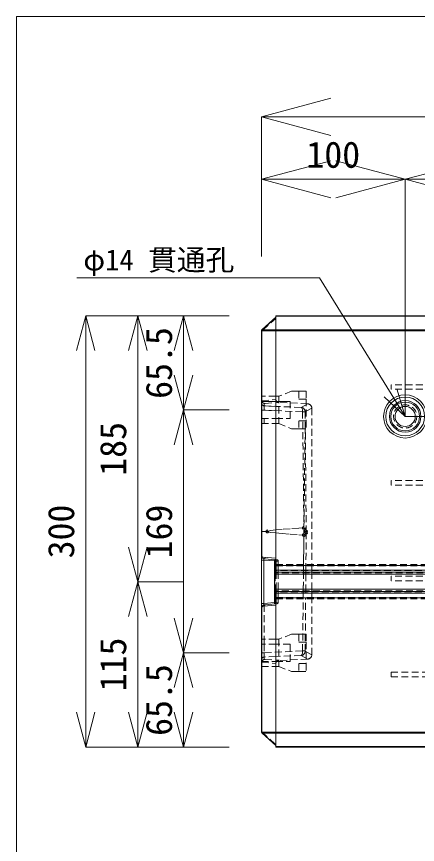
# Model space of a CAD drawing. Units: millimetres, scale not verified. Extents: x -981 to 667, y -453 to 699.
# Drawn here: x -981 to -702, y 123 to 699 of the extents above; entities that cross this region are included whole.
import ezdxf
from ezdxf.enums import TextEntityAlignment as Align

# ---------------------------------------------------------------- set-up
doc = ezdxf.new("R2010")
doc.units = ezdxf.units.MM
doc.header["$LTSCALE"] = 4
doc.header["$PDMODE"] = 32
doc.header["$PDSIZE"] = 2
doc.linetypes.add('DASHED1', pattern=[1.8, 1.2, -0.6])
doc.layers.add('0-0', color=7, linetype='DASHED1', lineweight=9)
doc.styles.add('ＭＳ ゴシック', font='')
doc.styles.get('ＭＳ ゴシック').set_extended_font_data('MS Gothic')

msp = doc.modelspace()

# ---------------------------------------------------------------- linework, layer by layer
at = {"layer": '0-0', "linetype": 'Continuous'}
for p, q in [((-810.686, 628.94), (-762.39, 641.881)), ((-810.686, 628.94), (-762.39, 615.999)), ((-810.686, 628.94), (189.314, 628.94)), ((-810.686, 585.45), (-762.39, 598.391)), ((-710.686, 585.45), (-758.982, 598.391)), ((-710.686, 585.45), (-662.39, 598.391)), ((-810.686, 585.45), (-762.39, 572.509)), ((-810.686, 585.45), (-810.686, 531.659)), ((-710.686, 585.45), (-758.982, 572.509)), ((-710.686, 585.45), (-610.686, 585.45)), ((-710.686, 585.45), (-662.39, 572.509)), ((-710.686, 585.45), (-710.686, 420.449)), ((-939.289, 516.82), (-770.259, 516.82)), ((-933.023, 490.449), (-939.494, 466.301)), ((-933.023, 490.449), (-933.023, 190.449)), ((-933.023, 490.449), (-926.553, 466.301)), ((-933.023, 490.449), (-896.808, 490.449)), ((-896.808, 490.449), (-903.279, 466.301)), ((-896.808, 490.449), (-896.808, 305.449)), ((-896.808, 490.449), (-890.338, 466.301)), ((-896.808, 490.449), (-864.92, 490.449)), ((-864.92, 490.449), (-871.39, 466.301)), ((-864.92, 490.449), (-864.92, 424.949)), ((-864.92, 490.449), (-858.449, 466.301)), ((-864.92, 490.449), (-833.166, 490.449)), ((-800.686, 490.449), (179.314, 490.449)), ((179.314, 490.156), (-800.686, 490.156)), ((-800.686, 489.449), (-810.228, 480.862)), ((-810.096, 480.715), (-800.686, 489.184)), ((-810.686, 480.004), (-810.686, 323.47)), ((-810.686, 480.004), (-810.355, 480.004)), ((-810.355, 480.747), (-810.228, 480.862)), ((-810.228, 480.118), (-810.355, 480.004)), ((-810.355, 323.47), (-810.355, 480.004)), ((-810.228, 480.862), (-810.096, 480.715)), ((-810.228, 480.118), (-800.686, 480.118)), ((-800.686, 480.715), (-810.096, 480.715)), ((-800.686, 480.035), (-800.686, 480.742)), ((-800.686, 480.742), (179.314, 480.742)), ((-800.686, 316.699), (-800.686, 480.035)), ((179.314, 480.035), (-800.686, 480.035)), ((-864.92, 424.949), (-871.39, 449.097)), ((-864.92, 424.949), (-858.449, 449.097)), ((-710.686, 420.449), (-716.441, 439.603)), ((-864.92, 424.949), (-871.39, 400.801)), ((-864.92, 424.949), (-833.166, 424.949)), ((-864.92, 424.949), (-864.92, 255.949)), ((-864.92, 424.949), (-858.449, 400.801)), ((-656.86, 420.449), (-710.686, 420.449)), ((-896.808, 305.449), (-903.279, 329.597)), ((-896.808, 305.449), (-890.338, 329.597)), ((-810.686, 323.47), (-810.355, 323.47)), ((-810.686, 320.517), (-809.15, 320.517)), ((-800.686, 321.747), (-809.438, 322.473)), ((-809.15, 320.517), (-801.686, 319.898)), ((-809.15, 290.381), (-809.15, 320.517)), ((-808.852, 321.477), (-800.686, 320.799)), ((-801.686, 313.199), (-801.686, 320.882)), ((-801.686, 313.199), (-801.686, 312.199)), ((-801.686, 312.199), (180.314, 312.199)), ((-800.686, 316.699), (-800.686, 313.449)), ((-800.686, 316.699), (179.314, 316.699)), ((-800.686, 313.449), (-800.686, 312.257)), ((-800.686, 313.449), (179.314, 313.449)), ((-896.808, 305.449), (-903.279, 281.301)), ((-896.808, 305.449), (-896.808, 190.449)), ((-896.808, 305.449), (-890.338, 281.301)), ((-896.808, 305.449), (-864.92, 305.449)), ((-801.686, 300.199), (-801.686, 310.699)), ((180.314, 310.699), (-801.686, 310.699)), ((180.314, 300.199), (-801.686, 300.199)), ((-801.686, 298.699), (-801.686, 297.699)), ((-801.686, 298.699), (180.314, 298.699)), ((-801.686, 290.016), (-801.686, 297.699)), ((-800.686, 298.641), (-800.686, 297.449)), ((-800.686, 297.449), (-800.686, 294.199)), ((-800.686, 297.449), (179.314, 297.449)), ((-800.686, 200.863), (-800.686, 294.199)), ((-800.686, 294.199), (179.314, 294.199)), ((-810.686, 287.429), (-810.686, 290.381)), ((-810.686, 290.381), (-809.15, 290.381)), ((-809.438, 288.425), (-800.686, 289.151)), ((-801.686, 291), (-809.15, 290.381)), ((-800.686, 290.099), (-808.852, 289.422)), ((-810.686, 287.429), (-810.355, 287.429)), ((-810.686, 287.429), (-810.686, 200.895)), ((-810.355, 200.895), (-810.355, 287.429)), ((-864.92, 255.949), (-871.39, 280.097)), ((-864.92, 255.949), (-858.449, 280.097)), ((-864.92, 255.949), (-871.39, 231.801)), ((-864.92, 255.949), (-833.166, 255.949)), ((-864.92, 255.949), (-864.92, 190.449)), ((-864.92, 255.949), (-858.449, 231.801)), ((-933.023, 190.449), (-939.494, 214.597)), ((-933.023, 190.449), (-926.553, 214.597)), ((-896.808, 190.449), (-903.279, 214.597)), ((-896.808, 190.449), (-890.338, 214.597)), ((-864.92, 190.449), (-871.39, 214.597)), ((-864.92, 190.449), (-858.449, 214.597)), ((-810.686, 200.895), (-810.355, 200.895)), ((-810.355, 200.895), (-810.228, 200.78)), ((-810.228, 200.037), (-810.355, 200.151)), ((-800.686, 200.78), (-810.228, 200.78)), ((-810.228, 200.037), (-810.096, 200.184)), ((-810.228, 200.037), (-800.686, 191.449)), ((-810.096, 200.184), (-800.686, 200.184)), ((-800.686, 191.715), (-810.096, 200.184)), ((-800.686, 200.156), (-800.686, 200.863)), ((-800.686, 200.863), (179.314, 200.863)), ((-800.686, 200.156), (-800.686, 190.742)), ((179.314, 200.156), (-800.686, 200.156)), ((-933.023, 190.449), (-896.808, 190.449)), ((-896.808, 190.449), (-864.92, 190.449)), ((-864.92, 190.449), (-833.166, 190.449)), ((-800.686, 190.449), (-800.686, 190.742)), ((-800.686, 190.742), (179.314, 190.742)), ((179.314, 190.449), (-800.686, 190.449))]:
    msp.add_line(p, q, dxfattribs=at)
at = {"layer": '0-0'}
for p, q in [((-800.686, 488.706), (-810.228, 480.118)), ((-789.777, 437.949), (-798.686, 434.449)), ((-789.777, 437.949), (-798.686, 434.449)), ((-784.686, 437.949), (-784.686, 432.432)), ((-779.686, 437.949), (-784.686, 437.949)), ((-784.686, 437.949), (-784.686, 432.432)), ((-779.686, 437.949), (-784.686, 437.949)), ((-779.686, 437.949), (-779.686, 432.432)), ((-779.686, 437.949), (-779.686, 432.432)), ((-720.5, 442.546), (-720.5, 439.346)), ((129.5, 442.546), (-720.5, 442.546)), ((129.5, 439.346), (-720.5, 439.346)), ((-810.355, 431.432), (-800.686, 432.329)), ((-798.686, 434.449), (-798.686, 415.449)), ((-798.686, 434.449), (-798.686, 415.449)), ((-784.686, 432.432), (-779.686, 432.432)), ((-779.686, 432.432), (-779.686, 417.466)), ((-810.686, 431.512), (-810.355, 431.512)), ((-810.686, 431.512), (-810.355, 431.512)), ((-808.836, 424.838), (-808.79, 427.822)), ((-808.79, 427.822), (-808.79, 429.476)), ((-808.79, 427.822), (-800.686, 427.475)), ((-800.686, 427.475), (-808.79, 427.822)), ((-808.227, 429.512), (-798.792, 430.119)), ((-783.143, 426.725), (-800.686, 427.475)), ((-783.141, 426.725), (-800.686, 427.475)), ((-778.526, 429.251), (-798.792, 430.332)), ((-778.526, 429.251), (-798.792, 430.332)), ((-798.792, 430.119), (-798.792, 430.332)), ((-790.686, 430.949), (-790.686, 424.949)), ((-783.141, 426.725), (-778.526, 429.251)), ((-780.268, 423.656), (-775.686, 426.255)), ((-775.686, 426.255), (-775.686, 317.449)), ((-800.686, 424.465), (-808.836, 424.848)), ((-808.549, 424.835), (-782.092, 423.591)), ((-790.686, 418.949), (-790.686, 424.949)), ((-782.08, 423.575), (-782.08, 423.589)), ((-782.08, 423.589), (-782.08, 423.575)), ((-782.078, 423.861), (-781.165, 342.934)), ((-780.271, 423.754), (-779.558, 341.037)), ((-780.268, 423.656), (-780.269, 423.7)), ((-780.268, 423.656), (-780.269, 423.7)), ((-808.852, 418.949), (-808.862, 415.449)), ((-798.686, 415.449), (-789.777, 411.949)), ((-798.686, 415.449), (-789.777, 411.949)), ((-779.686, 417.466), (-784.686, 417.466)), ((-784.686, 417.466), (-784.686, 411.949)), ((-784.686, 417.466), (-784.686, 411.949)), ((-779.686, 417.466), (-784.686, 417.466)), ((-782.08, 257.324), (-780.264, 416.699)), ((-779.686, 417.466), (-779.686, 411.949)), ((-789.777, 411.949), (-784.686, 411.949)), ((-784.686, 411.949), (-779.686, 411.949)), ((-784.686, 411.949), (-779.686, 411.949)), ((-720.5, 375.879), (-720.5, 372.679)), ((129.5, 375.879), (-720.5, 375.879)), ((129.5, 372.679), (-720.5, 372.679)), ((-806.572, 340.449), (-810.686, 340.449)), ((-781.396, 317.449), (-781.165, 337.964)), ((-801.686, 319.898), (-801.138, 319.852)), ((-801.686, 317.449), (-800.686, 317.449)), ((-801.686, 317.449), (-800.686, 317.449)), ((-800.686, 320.799), (-799.907, 320.735)), ((-800.686, 317.449), (179.314, 317.449)), ((-798.987, 319.738), (-800.378, 319.812)), ((-801.686, 316.449), (-800.686, 316.449)), ((-800.686, 313.199), (-801.686, 313.199)), ((-800.686, 313.199), (-801.686, 313.199)), ((180.314, 311.699), (-801.686, 311.699)), ((-800.686, 316.449), (179.314, 316.449)), ((179.314, 313.199), (-800.686, 313.199)), ((-720.5, 309.213), (-720.5, 306.013)), ((129.5, 309.213), (-720.5, 309.213)), ((129.5, 306.013), (-720.5, 306.013)), ((180.314, 299.199), (-801.686, 299.199)), ((-800.686, 297.699), (-801.686, 297.699)), ((-800.686, 297.699), (-801.686, 297.699)), ((-801.686, 294.449), (-800.686, 294.449)), ((-800.699, 294.449), (179.314, 294.449)), ((179.314, 297.699), (-800.686, 297.699)), ((-781.668, 293.449), (-781.657, 294.449)), ((-779.949, 294.449), (-779.958, 293.449)), ((-801.686, 293.449), (-800.686, 293.449)), ((-801.686, 293.449), (-800.686, 293.449)), ((-801.138, 291.046), (-801.686, 291)), ((-800.686, 293.449), (179.314, 293.449)), ((-799.905, 290.164), (-800.686, 290.099)), ((-798.987, 291.161), (-800.378, 291.086)), ((-780.269, 257.145), (-779.958, 293.449)), ((-775.686, 254.643), (-775.686, 293.449)), ((-789.777, 268.949), (-798.686, 265.449)), ((-789.777, 268.949), (-798.686, 265.449)), ((-798.686, 265.449), (-798.686, 246.449)), ((-798.686, 265.449), (-798.686, 246.449)), ((-779.686, 268.949), (-784.686, 268.949)), ((-784.686, 268.949), (-784.686, 263.432)), ((-779.686, 268.949), (-784.686, 268.949)), ((-779.686, 268.949), (-779.686, 263.432)), ((-779.686, 268.949), (-779.686, 263.432)), ((-790.686, 261.949), (-790.686, 255.949)), ((-784.686, 263.432), (-779.686, 263.432)), ((-779.686, 263.432), (-779.686, 248.466)), ((-808.836, 256.05), (-808.549, 256.064)), ((-808.836, 256.06), (-808.79, 253.076)), ((-808.549, 256.064), (-782.092, 257.308)), ((-783.141, 254.173), (-800.686, 253.423)), ((-790.686, 249.949), (-790.686, 255.949)), ((-783.141, 254.173), (-778.526, 251.647)), ((-782.08, 257.309), (-782.08, 257.324)), ((-780.268, 257.242), (-780.269, 257.198)), ((-780.268, 257.242), (-775.686, 254.643)), ((-810.686, 249.386), (-810.355, 249.386)), ((-810.355, 249.466), (-800.686, 248.569)), ((-800.686, 253.423), (-808.79, 253.076)), ((-808.79, 253.076), (-808.79, 251.423)), ((-808.227, 251.387), (-798.792, 250.78)), ((-778.526, 251.647), (-798.792, 250.567)), ((-798.792, 250.78), (-798.792, 250.567)), ((-784.686, 248.466), (-784.686, 242.949)), ((-779.686, 248.466), (-784.686, 248.466)), ((-784.686, 248.466), (-784.686, 242.949)), ((-779.686, 248.466), (-784.686, 248.466)), ((-779.686, 248.466), (-779.686, 242.949)), ((-779.686, 248.466), (-779.686, 242.949)), ((-798.686, 246.449), (-789.777, 242.949)), ((-798.686, 246.449), (-789.777, 242.949)), ((-789.777, 242.949), (-784.686, 242.949)), ((-784.686, 242.949), (-779.686, 242.949)), ((-784.686, 242.949), (-779.686, 242.949)), ((-720.5, 242.546), (129.5, 242.546)), ((-810.228, 200.78), (-800.686, 192.192))]:
    msp.add_line(p, q, dxfattribs=at)
at = {"layer": '0-0', "linetype": 'Continuous'}
msp.add_lwpolyline([(-981.123, -453.324), (666.877, -453.324), (666.877, 698.676), (-981.123, 698.676)], close=True, dxfattribs=at)
for points in [[(-810.686, 628.94), (-810.686, 585.45), (-710.686, 585.45)], [(-770.259, 516.82), (-710.686, 420.449), (-725.247, 434.16)], [(-800.686, 490.449), (-800.686, 490.156), (-800.686, 480.742)], [(-810.686, 323.47), (-810.686, 320.517), (-810.686, 290.381)], [(-801.686, 313.199), (-801.686, 312.199), (-801.686, 310.699)], [(-801.686, 300.199), (-801.686, 298.699), (-801.686, 298.699), (-801.686, 297.699)]]:
    msp.add_lwpolyline(points, dxfattribs=at)
at = {"layer": '0-0'}
for points in [[(-784.686, 437.949), (-789.395, 437.949), (-789.52, 437.949), (-789.777, 437.949)], [(-784.686, 437.949), (-789.631, 437.949), (-789.749, 437.949), (-789.777, 437.949)], [(-798.686, 434.449), (-800.686, 434.449), (-810.686, 434.449)], [(-798.686, 434.449), (-800.686, 434.449), (-810.686, 434.449)], [(-784.686, 432.432), (-779.686, 432.432), (-779.686, 417.466), (-779.686, 411.949)], [(-790.686, 430.949), (-800.686, 430.949), (-810.686, 430.949)], [(-810.686, 430.949), (-800.686, 430.949), (-790.686, 430.949)], [(-798.792, 430.332), (-798.792, 430.119), (-800.686, 429.997)], [(-782.08, 423.589), (-782.084, 423.981), (-782.105, 424.64), (-782.167, 425.258), (-782.299, 425.808), (-782.525, 426.263), (-782.873, 426.597), (-783.141, 426.725), (-783.141, 426.725), (-783.142, 426.726), (-783.143, 426.726), (-783.143, 426.726), (-783.144, 426.726), (-783.145, 426.727), (-783.145, 426.727)], [(-810.686, 418.949), (-800.686, 418.949), (-790.686, 418.949)], [(-810.686, 415.449), (-800.686, 415.449), (-798.686, 415.449)], [(-810.686, 415.449), (-800.686, 415.449), (-798.686, 415.449)], [(-789.777, 411.949), (-789.709, 411.949), (-784.686, 411.949)], [(-781.165, 342.934), (-784.742, 342.7), (-790.726, 342.297), (-796.193, 341.893), (-800.82, 341.49), (-804.279, 341.087), (-806.245, 340.683), (-806.572, 340.449), (-806.245, 340.215), (-804.279, 339.812), (-800.82, 339.408), (-796.193, 339.005), (-790.726, 338.602), (-784.742, 338.198), (-781.165, 337.964)], [(-781.165, 342.934), (-780.973, 342.789), (-780.649, 342.534), (-780.343, 342.27), (-780.064, 341.99), (-779.825, 341.689), (-779.637, 341.358), (-779.555, 341.152), (-779.518, 341.025), (-779.471, 340.799), (-779.448, 340.566), (-779.448, 340.332), (-779.471, 340.099), (-779.518, 339.873), (-779.555, 339.747), (-779.637, 339.54), (-779.825, 339.21), (-780.064, 338.908), (-780.343, 338.628), (-780.649, 338.364), (-780.973, 338.11), (-781.165, 337.964)], [(-779.558, 339.861), (-779.751, 317.449), (-779.76, 316.449), (-779.788, 313.199), (-779.797, 312.199), (-779.801, 311.699), (-779.81, 310.699), (-779.9, 300.199), (-779.908, 299.199), (-779.913, 298.699), (-779.921, 297.699)], [(-800.378, 291.086), (-800.378, 293.449), (-800.378, 294.449), (-800.378, 297.699), (-800.378, 298.699), (-800.378, 299.199), (-800.378, 300.199), (-800.378, 310.699), (-800.378, 311.699), (-800.378, 312.199), (-800.378, 313.199), (-800.378, 316.449), (-800.378, 317.449), (-800.378, 319.812), (-800.686, 319.838), (-801.686, 319.92)], [(-801.138, 319.852), (-801.138, 317.449), (-801.138, 316.449), (-801.138, 313.199), (-801.138, 312.199), (-801.138, 311.699), (-801.138, 310.699), (-801.138, 300.199), (-801.138, 299.199), (-801.138, 298.699), (-801.138, 297.699), (-801.138, 294.449), (-801.138, 293.449), (-801.138, 291.046)], [(-801.138, 319.852), (-800.686, 319.828), (-800.378, 319.812)], [(-798.987, 291.161), (-798.987, 293.449), (-798.987, 294.449), (-798.987, 297.699), (-798.987, 298.699), (-798.987, 299.199), (-798.987, 300.199), (-798.987, 310.699), (-798.987, 311.699), (-798.987, 312.199), (-798.987, 313.199), (-798.987, 316.449), (-798.987, 317.449), (-798.987, 319.738)], [(-781.62, 297.699), (-781.609, 298.699), (-781.603, 299.199), (-781.592, 300.199), (-781.473, 310.699), (-781.461, 311.699), (-781.456, 312.199), (-781.444, 313.199), (-781.408, 316.449), (-781.396, 317.449)], [(-775.686, 293.449), (-775.686, 294.449), (-775.686, 297.699), (-775.686, 298.699), (-775.686, 299.199), (-775.686, 300.199), (-775.686, 310.699), (-775.686, 311.699), (-775.686, 312.199), (-775.686, 313.199), (-775.686, 316.449), (-775.686, 317.449)], [(-808.928, 289.432), (-808.928, 289.409), (-808.862, 265.449), (-808.852, 261.949), (-808.836, 256.05)], [(-801.686, 290.978), (-800.686, 291.061), (-800.378, 291.086)], [(-800.378, 291.086), (-800.686, 291.07), (-801.138, 291.046)], [(-798.686, 265.449), (-800.686, 265.449), (-810.686, 265.449)], [(-798.686, 265.449), (-800.686, 265.449), (-810.686, 265.449)], [(-784.686, 268.949), (-789.395, 268.949), (-789.52, 268.949), (-789.777, 268.949)], [(-784.686, 268.949), (-789.631, 268.949), (-789.749, 268.949), (-789.777, 268.949)], [(-784.686, 268.949), (-784.686, 263.432), (-779.686, 263.432), (-779.686, 248.466)], [(-790.686, 261.949), (-800.686, 261.949), (-810.686, 261.949)], [(-782.08, 257.309), (-782.084, 256.918), (-782.105, 256.258), (-782.167, 255.64), (-782.299, 255.09), (-782.525, 254.635), (-782.873, 254.301), (-783.141, 254.173), (-783.141, 254.173), (-783.142, 254.173), (-783.143, 254.173), (-783.143, 254.172), (-783.144, 254.172), (-783.145, 254.172), (-783.145, 254.172)], [(-810.686, 249.949), (-800.686, 249.949), (-790.686, 249.949)], [(-810.686, 246.449), (-800.686, 246.449), (-798.686, 246.449)], [(-810.686, 246.449), (-800.686, 246.449), (-798.686, 246.449)], [(-789.777, 242.949), (-789.709, 242.949), (-784.686, 242.949)], [(-720.5, 242.546), (-720.5, 239.346), (129.5, 239.346)]]:
    msp.add_lwpolyline(points, dxfattribs=at)
at = {"layer": '0-0', "linetype": 'Continuous'}
for radius in [15, 13.5, 11, 10, 7]:
    msp.add_circle((-710.686, 420.449), radius, dxfattribs=at)
at = {"layer": '0-0'}
msp.add_circle((-710.686, 420.449), 8.074, dxfattribs=at)
at = {"layer": '0-0', "linetype": 'Continuous'}
for centre, radius, start, end in [((-809.686, 480.004), 1, 131.98721, 180), ((-808.686, 323.47), 2, 180, 265.25824), ((-809.355, 323.47), 1, 180, 265.25824), ((-808.686, 287.429), 2, 94.74213, 180), ((-809.355, 287.429), 1, 94.74213, 180), ((-809.686, 200.895), 1, 180, 228.01279)]:
    msp.add_arc(centre, radius, start, end, dxfattribs=at)
at = {"layer": '0-0'}
for centre, radius, start, end in [((-798.686, 432.329), 2, 180, 270), ((-798.686, 432.329), 2, 180, 270), ((-808.355, 431.508), 2, 180, 273.67909), ((-783.271, 423.728), 3, 0.49391, 87.55187), ((-783.269, 423.728), 3, 0.4912, 87.55187), ((-778.686, 426.255), 3, 0, 86.94804), ((-778.686, 426.255), 3, 0, 86.94804), ((-799.987, 319.738), 1, 0.01866, 85.25824), ((-799.987, 291.161), 1, 274.74213, 0.01183), ((-783.269, 257.17), 3, 272.44813, 359.5088), ((-778.686, 254.643), 3, 273.05196, 0), ((-808.355, 249.391), 2, 86.32091, 180), ((-798.686, 248.569), 2, 90, 180)]:
    msp.add_arc(centre, radius, start, end, dxfattribs=at)
at = {"layer": '0-0', "linetype": 'Continuous'}
for centre, major_axis, ratio, start_param, end_param in [((-809.559, 480.118), (-0.669, 0.743), 0.556022, 0, 1.106813), ((-809.686, 480.004), (0.669, -0.743), 0.556022, 2.0347796, 3.1415927), ((-809.559, 480.118), (0, 1), 0.668965, 0.9316008, 1.5707963), ((-808.686, 320.459), (0.225, -1.013), 0.429296, 3.009082, 4.5607002), ((-808.769, 322.473), (-0.083, -0.997), 0.667697, 0, 1.5154682), ((-801.686, 312.257), (1, 0), 0.058112, 4.712389, 6.2831853), ((-801.686, 298.641), (-1, 0), 0.058112, 3.1415927, 4.712389), ((-808.686, 290.439), (0.225, 1.013), 0.429291, 1.7224951, 3.2741118), ((-808.769, 288.425), (0.083, -0.997), 0.667697, 1.6261288, 3.1415927), ((-809.559, 200.78), (0.669, 0.743), 0.556022, 2.0347796, 3.1415927), ((-809.686, 200.895), (-0.669, -0.743), 0.556022, 6.2831853, 7.3899983), ((-809.559, 200.78), (0, 1), 0.668965, 1.5707963, 2.2099919)]:
    msp.add_ellipse(centre, major_axis=major_axis, ratio=ratio, start_param=start_param, end_param=end_param, dxfattribs=at)
at = {"layer": '0-0'}
for centre, major_axis, ratio, start_param, end_param in [((-808.686, 429.802), (-2, 0), 0.991544, 0, 1.5186955), ((-809.683, 431.432), (-0.997, -0.079), 0.071186, 5.4466355, 6.2953696), ((-809.683, 431.432), (0.997, 0.079), 0.071186, 3.1519009, 3.9824043), ((-808.686, 429.802), (-2, 0), 0.991544, 5.6405241, 5.6995817), ((-808.686, 424.843), (-2, 0), 0.002614, 4.7871993, 6.2831853), ((-808.686, 424.843), (-2, 0), 0.002614, 6.2831853, 7.7791714), ((-782.227, 423.656), (2, 0.017), 0.041519, 0.2032424, 1.4975556), ((-782.227, 423.671), (-1.999, -0.048), 0.042636, 1.643371, 2.9366453), ((-782.227, 423.656), (2, 0.017), 0.041519, 4.7856297, 6.0799429), ((-780.214, 340.422), (0, -3), 0.222775, 1.3734211, 1.7681716), ((-780.196, 340.449), (0, -3), 0.219883, 1.3344314, 1.8071613), ((-801.37, 319.852), (0.083, 0.997), 0.231233, 4.7315671, 6.2831853), ((-800.881, 319.812), (-0.083, -0.997), 0.502106, 2.9103633, 3.1415927), ((-800.881, 319.812), (-0.083, -0.997), 0.502106, 1.6124213, 2.9103633), ((-801.37, 291.046), (-0.083, 0.997), 0.231233, 3.1415927, 4.6932094), ((-800.881, 291.086), (0.083, -0.997), 0.502106, 0, 0.2312161), ((-800.881, 291.086), (0.083, -0.997), 0.502106, 0.2312161, 1.529168), ((-808.686, 256.055), (-2, 0), 0.002614, 4.7871993, 6.2831853), ((-782.227, 257.242), (2, -0.017), 0.041519, 0.2032424, 1.4975556), ((-808.686, 251.096), (-2, 0), 0.991544, 4.7644898, 6.2831853), ((-809.683, 249.466), (-0.997, 0.079), 0.071186, 6.271001, 7.1197352)]:
    msp.add_ellipse(centre, major_axis=major_axis, ratio=ratio, start_param=start_param, end_param=end_param, dxfattribs=at)
for p in [(-806.572, 340.449), (-781.165, 342.934), (-779.555, 341.152), (-779.555, 339.747), (-781.165, 337.964)]:
    msp.add_point(p, dxfattribs=at)

# ---------------------------------------------------------------- texts
at = {"layer": '0-0', "style": 'ＭＳ ゴシック'}
for s, height, p in [('100', 18.33, (-779.436, 587.95)), ('φ14 貫通孔', 14.66, (-934.651, 517.685))]:
    msp.add_text(s, height=height, dxfattribs=at).set_placement(p, align=Align.BOTTOM_LEFT)
for s, p in [('65.5', (-867.42, 432.699)), ('185', (-899.308, 379.199)), ('300', (-935.523, 321.699)), ('169', (-867.42, 321.699)), ('115', (-899.308, 229.199)), ('65.5', (-867.42, 198.199))]:
    msp.add_text(s, height=18.33, rotation=90, dxfattribs=at).set_placement(p, align=Align.BOTTOM_LEFT)

doc.saveas('drawing.dxf')
